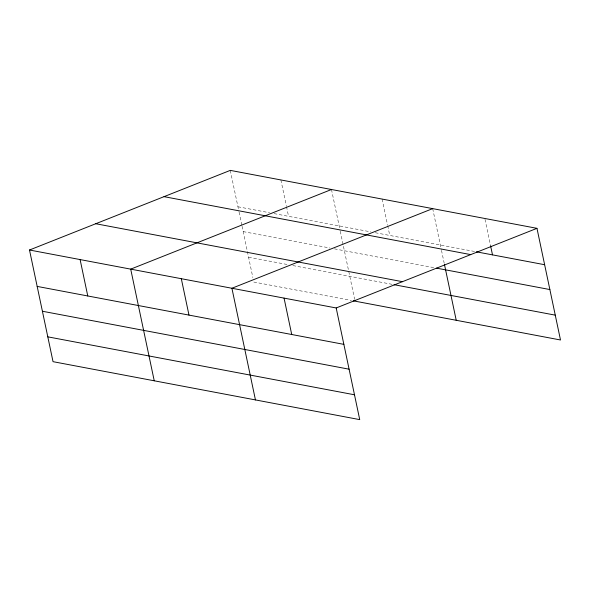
<?xml version="1.0" encoding="UTF-8"?>
<svg xmlns="http://www.w3.org/2000/svg" width="590" height="590" viewBox="0 0 590 590"><rect width="100%" height="100%" fill="white"/><g stroke="black" fill="none" stroke-linecap="round" stroke-linejoin="round"><path stroke-width="0.44" stroke-dasharray="2.95 2.21" d="M237.947 206.773L269.578 212.747M274.092 213.602L370.786 231.87M375.299 232.726L474.522 251.473M243.183 231.605L329.935 247.999M334.449 248.855L433.849 267.639M248.574 257.196L288.333 264.711M292.854 265.566L392.254 284.351M253.811 282.035L351.404 300.48M485.017 219.362L490.629 245.993M432.691 208.624L441.298 249.452M441.49 250.337L444.292 263.649M382.091 199.059L387.519 224.805M387.704 225.69L389.761 235.454M331.484 189.501L340.091 230.329M340.275 231.214L354.642 299.388M280.884 179.935L286.305 205.681M286.497 206.566L288.554 216.331M230.277 170.377L238.884 211.205M239.068 212.09L241.878 225.402M242.062 226.287L252.874 277.602"/><path stroke-width="0.89" d="M29.5 250.013L336.189 307.965L359.723 419.623L53.034 361.67L29.5 250.013L230.277 170.377L536.966 228.33L560.5 339.988L353.211 300.819M331.484 189.501L130.707 269.136L154.241 380.793M432.691 208.624L231.914 288.259L255.448 399.924M336.189 307.965L536.966 228.33M476.322 251.812L544.636 264.718M164.02 196.654L470.709 254.607M436.563 268.148L549.873 289.557M95.757 223.735L402.446 281.681M394.061 284.69L555.264 315.149M37.17 286.408L343.859 344.361M42.406 311.247L349.096 369.193M47.797 336.838L354.487 394.784M490.629 245.993L492.502 254.873M444.476 264.534L456.225 320.281M284.056 298.112L291.726 334.508M181.314 278.701L188.984 315.09M80.107 259.578L87.77 295.966"/></g></svg>
